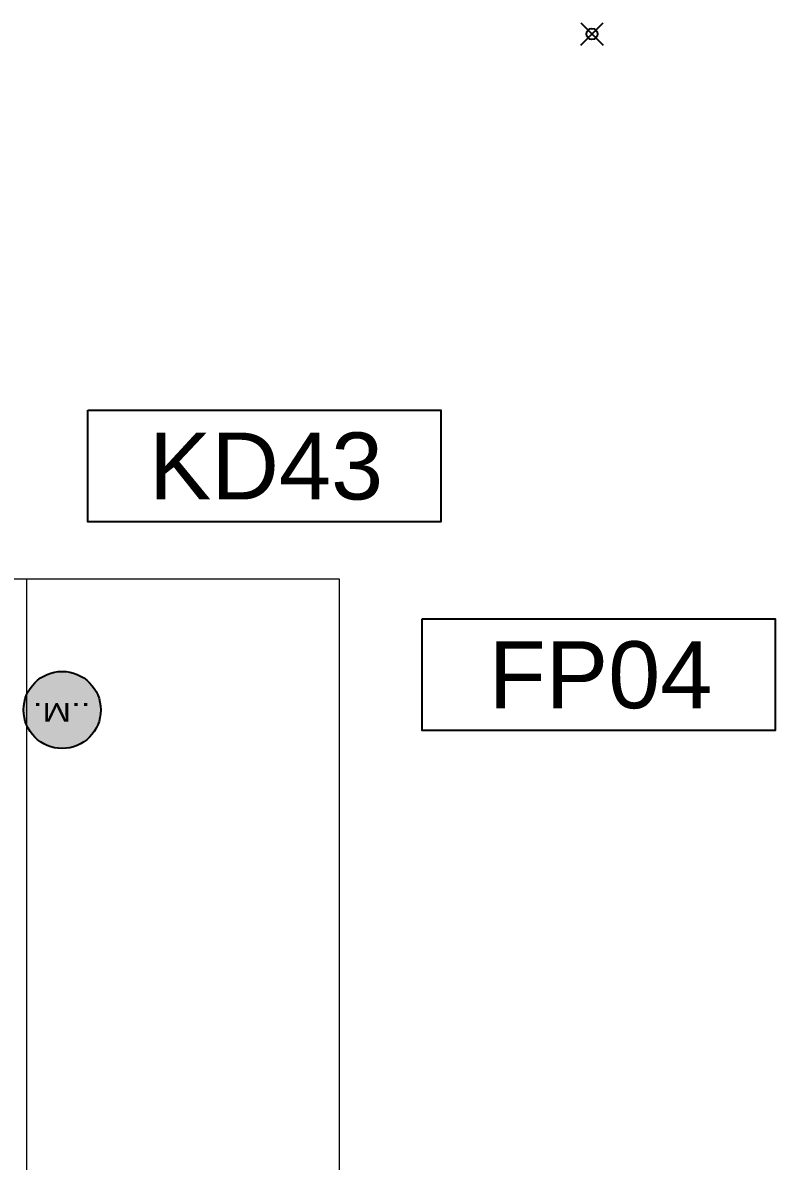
# Model space of a CAD drawing. Extents: x -3873 to 164127, y 7129 to 96529.
# Drawn here: x 51503 to 53187, y 59939 to 62489 of the extents above; entities that cross this region are included whole.
import ezdxf
from ezdxf.enums import TextEntityAlignment as Align

# ---------------------------------------------------------------- set-up
doc = ezdxf.new("R2010")
doc.units = 0
doc.header["$PDMODE"] = 35
doc.header["$PDSIZE"] = 25
doc.layers.get('0').update_dxf_attribs({"linetype": 'CONTINUOUS'})
for name, color, linetype in [('ELECTRO', 250, 'CONTINUOUS'), ('KROMEKA', 1, 'CONTINUOUS'), ('MC_1_2_025', 2, 'CONTINUOUS')]:
    doc.layers.add(name, color=color, linetype=linetype)
doc.layers.add('LAYOUT Kromeka', color=1, linetype='CONTINUOUS', lineweight=5)
doc.styles.add('015_100', font='arial.ttf', dxfattribs={"height": 150})

# ---------------------------------------------------------------- blocks, each defined once
blk = doc.blocks.new('MOTOR_1')
at = {"layer": 'ELECTRO'}
h = blk.add_hatch(color=140, dxfattribs=at)
h.paths.add_polyline_path([(-250, 0, 1), (250, 0, 1)])
h.paths.add_polyline_path([(-713.7, -186.9), (-280.3, -186.9), (-280.3, -6.9), (-713.7, -6.9)], flags=9)
at = {"layer": 'ELECTRO', "color": 4, "linetype": 'Continuous'}
blk.add_circle((0, 0), 250, dxfattribs=at)
at = {"layer": 'ELECTRO', "color": 7, "width": 1.86701}
blk.add_attdef('..M.', text='', height=120, dxfattribs=at).set_placement((-183.1, -43.9), (190.3, -43.9), align=Align.FIT)
blk = doc.blocks.new('KD43-180-CCW Feet Cutter & Unloader')
at = {"layer": 'ELECTRO', "color": 1, "linetype": 'Continuous', "ltscale": 50, "xscale": 0.3453655653720489, "yscale": 0.3453655653720489, "zscale": 0.3453655653720489}
blk.add_blockref('MOTOR_1', (456, 1176.5), dxfattribs=at).add_auto_attribs({'..M.': '..M.'})
blk = doc.blocks.new('_KROMEKA_POSNR')
at = {"layer": 'KROMEKA', "linetype": 'Continuous'}
blk.add_lwpolyline([(-3.992, -1.25), (3.912, -1.25), (3.912, 1.25), (-3.992, 1.25)], close=True, dxfattribs=at)
at = {"layer": 'KROMEKA', "linetype": 'Continuous', "style": '015_100'}
blk.add_attdef('POSNR', text='', height=1.5, dxfattribs=at).set_placement((0, 0), align=Align.MIDDLE)
blk = doc.blocks.new('feet_scalder_platform')
at = {"ltscale": 20}
for p, q in [((-520, -2751.1), (-520, 0)), ((1220, 0), (-520, 0)), ((520, 0), (520, -2751.1)), ((1220, 0), (1220, -2751.1)), ((1220, -2751.1), (-520, -2751.1))]:
    blk.add_line(p, q, dxfattribs=at)
at = {"color": 5, "linetype": 'Continuous', "ltscale": 20}
for p in [(0, 0), (1220, -300)]:
    blk.add_point(p, dxfattribs=at)

msp = doc.modelspace()

# ---------------------------------------------------------------- linework, layer by layer
at = {"color": 5, "linetype": 'Continuous', "ltscale": 20}
msp.add_point((52777.2, 62463.5), dxfattribs=at)

# ---------------------------------------------------------------- block references
at = {"layer": 'LAYOUT Kromeka', "color": 6, "ltscale": 20, "rotation": 180}
msp.add_blockref('KD43-180-CCW Feet Cutter & Unloader', (52047.5, 62126.3), dxfattribs=at)
at = {"layer": 'LAYOUT Kromeka', "color": 0, "linetype": 'Continuous', "ltscale": 50, "xscale": -1, "rotation": 180}
msp.add_blockref('feet_scalder_platform', (50992.2, 58491.5), dxfattribs=at)
at = {"layer": 'MC_1_2_025', "color": 6, "ltscale": 20}
ref = msp.add_blockref('_KROMEKA_POSNR', (52047.8, 61496.1), dxfattribs=dict(at, xscale=-100, yscale=100, zscale=100, rotation=180))
ref.add_attrib('POSNR', 'KD43', dxfattribs={"layer": 'KROMEKA', "linetype": 'Continuous', "height": 150, "style": '015_100'}).set_placement((52047.8, 61496.1), align=Align.MIDDLE)
ref = msp.add_blockref('_KROMEKA_POSNR', (52796.1, 61028.6), dxfattribs=dict(at, xscale=-100, yscale=100, zscale=100, rotation=180))
ref.add_attrib('POSNR', 'FP04', dxfattribs={"layer": 'KROMEKA', "linetype": 'Continuous', "height": 150, "style": '015_100'}).set_placement((52796.1, 61028.6), align=Align.MIDDLE)

doc.saveas('drawing.dxf')
